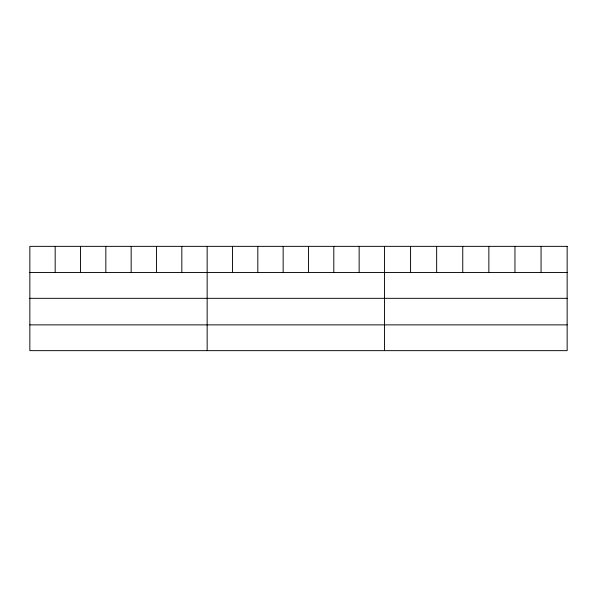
<?xml version="1.0" encoding="UTF-8"?>
<svg xmlns="http://www.w3.org/2000/svg" width="597" height="597" viewBox="0 0 597 597"><rect width="100%" height="100%" fill="white"/><g stroke="black" fill="none" stroke-linecap="round" stroke-linejoin="round"><path stroke-width="0.9" d="M29.85 272.545L567.15 272.545M29.85 298.321L567.15 298.321M29.85 324.872L567.15 324.872M541.054 246.352L541.054 272.545M514.957 246.352L514.957 272.545M488.861 246.352L488.861 272.545M462.757 246.352L462.757 272.545M436.661 246.352L436.661 272.545M410.564 246.352L410.564 272.545M384.468 246.352L384.468 350.648M359.14 246.352L359.14 272.545M333.805 246.352L333.805 272.545M308.477 246.352L308.477 272.545M283.15 246.352L283.15 272.545M257.822 246.352L257.822 272.545M232.487 246.352L232.487 272.545M207.159 246.352L207.159 350.648M181.831 246.352L181.831 272.545M156.496 246.352L156.496 272.545M131.168 246.352L131.168 272.545M105.841 246.352L105.841 272.545M80.513 246.352L80.513 272.545M55.178 246.352L55.178 272.545M567.15 246.352L29.85 246.352L29.85 350.648L567.15 350.648L567.15 246.352"/></g></svg>
